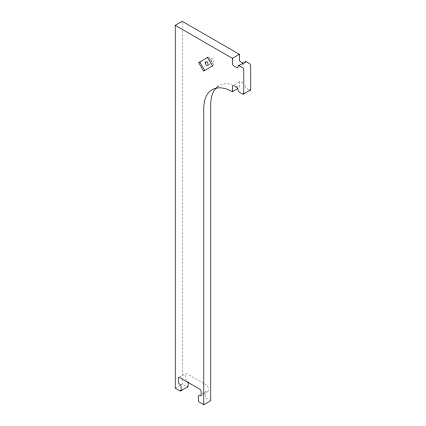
<?xml version="1.0" encoding="UTF-8"?>
<svg xmlns="http://www.w3.org/2000/svg" width="426" height="426" viewBox="0 0 426 426"><rect width="100%" height="100%" fill="white"/><g stroke="black" fill="none" stroke-linecap="round" stroke-linejoin="round"><path stroke-width="0.32" stroke-dasharray="2.13 1.6" d="M205.731 61.919L208.378 60.391M208.91 60.087L211.557 58.554M207.75 65.418L210.396 63.889M210.929 63.586L213.575 62.052M241.957 65.21L244.098 63.969M216.994 86.92L219.14 85.679M234.396 84.699L239.758 81.606M179.218 377.175L185.651 373.458M175.23 388.203L180.06 385.418M180.592 385.109L182.2 384.183L186.663 386.755M201.897 393.773L202.968 393.15M203.506 392.841L205.651 391.606M200.699 395.829L202.845 394.588M203.383 394.279L207.67 391.803M243.054 83.027L240.77 81.707A2.018 1.166 60 0 0 239.343 82.532L239.343 87.681A40.401 23.329 60 0 0 235.897 85.935M248.768 89.625L246.484 88.304A2.018 1.166 60 0 1 245.056 85.828A2.018 1.166 60 0 0 244.343 83.991M203.804 383.459L186.663 373.559A2.018 1.166 60 0 0 185.235 374.385L185.235 377.686A2.018 1.166 60 0 0 186.663 380.157A2.018 1.166 60 0 1 187.674 381.222M204.374 383.789L206.658 385.104A2.018 1.166 60 0 1 208.09 387.58L208.09 390.882A2.018 1.166 60 0 1 206.658 391.702A2.018 1.166 60 0 0 205.231 392.527L205.231 395.829A2.018 1.166 60 0 0 206.658 398.299L209.746 400.083M208.74 56.871L213.628 65.338M182.2 22.631L182.2 27.946M182.2 30.603L182.2 378.197M182.2 378.863L182.2 384.183M217.143 87.09A40.401 23.329 60 0 1 231.946 84.534M245.056 62.739A2.018 1.166 60 0 1 245.009 63.139M244.865 63.453A2.018 1.166 60 0 1 244.343 63.751M211.142 59.48A2.018 1.166 60 0 0 213.282 62.148A2.018 1.166 60 0 0 213.282 59.289A2.018 1.166 60 0 0 211.142 59.48"/><path stroke-width="0.64" d="M216.674 87.5A40.401 23.329 60 0 0 210.774 104.173L210.774 400.674L203.798 404.7L199.688 402.325A2.018 1.166 60 0 1 198.26 399.854L198.26 396.553A2.018 1.166 60 0 1 199.688 395.727A2.018 1.166 60 0 0 201.12 394.902L201.12 391.606A2.018 1.166 60 0 0 199.688 389.13L179.692 377.585A2.018 1.166 60 0 0 178.265 378.41L178.265 381.707A2.018 1.166 60 0 0 179.692 384.183A2.018 1.166 60 0 1 181.119 386.659L181.119 389.955A2.018 1.166 60 0 1 179.692 390.78L175.23 388.203L175.23 25.326L182.2 21.3L239.343 54.288L239.343 59.438A2.018 1.166 60 0 0 240.77 61.914L243.054 63.234M208.186 57.191L198.708 62.659L203.596 71.131L212.515 65.977M175.23 25.326L232.372 58.314L239.343 54.288M238.501 65.838L245.472 61.813M203.798 404.7L203.798 108.199A40.401 23.329 60 0 1 232.372 91.707L237.735 88.608M243.379 94.077L250.35 90.051M180.699 390.882L187.674 386.856M207.595 57.531L212.483 65.998M199.853 62.004L204.741 70.471M232.372 58.314L232.372 63.463A2.018 1.166 60 0 0 233.799 65.939L236.654 67.585A2.018 1.166 60 0 0 238.086 66.76A2.018 1.166 60 0 1 239.513 65.939L242.367 67.585A2.018 1.166 60 0 1 243.8 70.061L243.8 93.156A2.018 1.166 60 0 1 242.367 93.976L239.513 92.33A2.018 1.166 60 0 1 238.086 89.854A2.018 1.166 60 0 0 236.654 87.378L233.799 85.733A2.018 1.166 60 0 0 232.372 86.558L232.372 91.707M187.376 386.946A2.018 1.166 60 0 0 188.09 385.929L188.09 382.633A2.018 1.166 60 0 0 187.898 381.696M249.711 90.11A2.018 1.166 60 0 0 250.77 89.13L250.77 66.035A2.018 1.166 60 0 0 249.338 63.559L246.484 61.914A2.018 1.166 60 0 0 245.104 62.34M205.311 62.846A2.018 1.166 60 0 0 207.451 65.508A2.018 1.166 60 0 0 207.451 62.654A2.018 1.166 60 0 0 205.311 62.846"/></g></svg>
